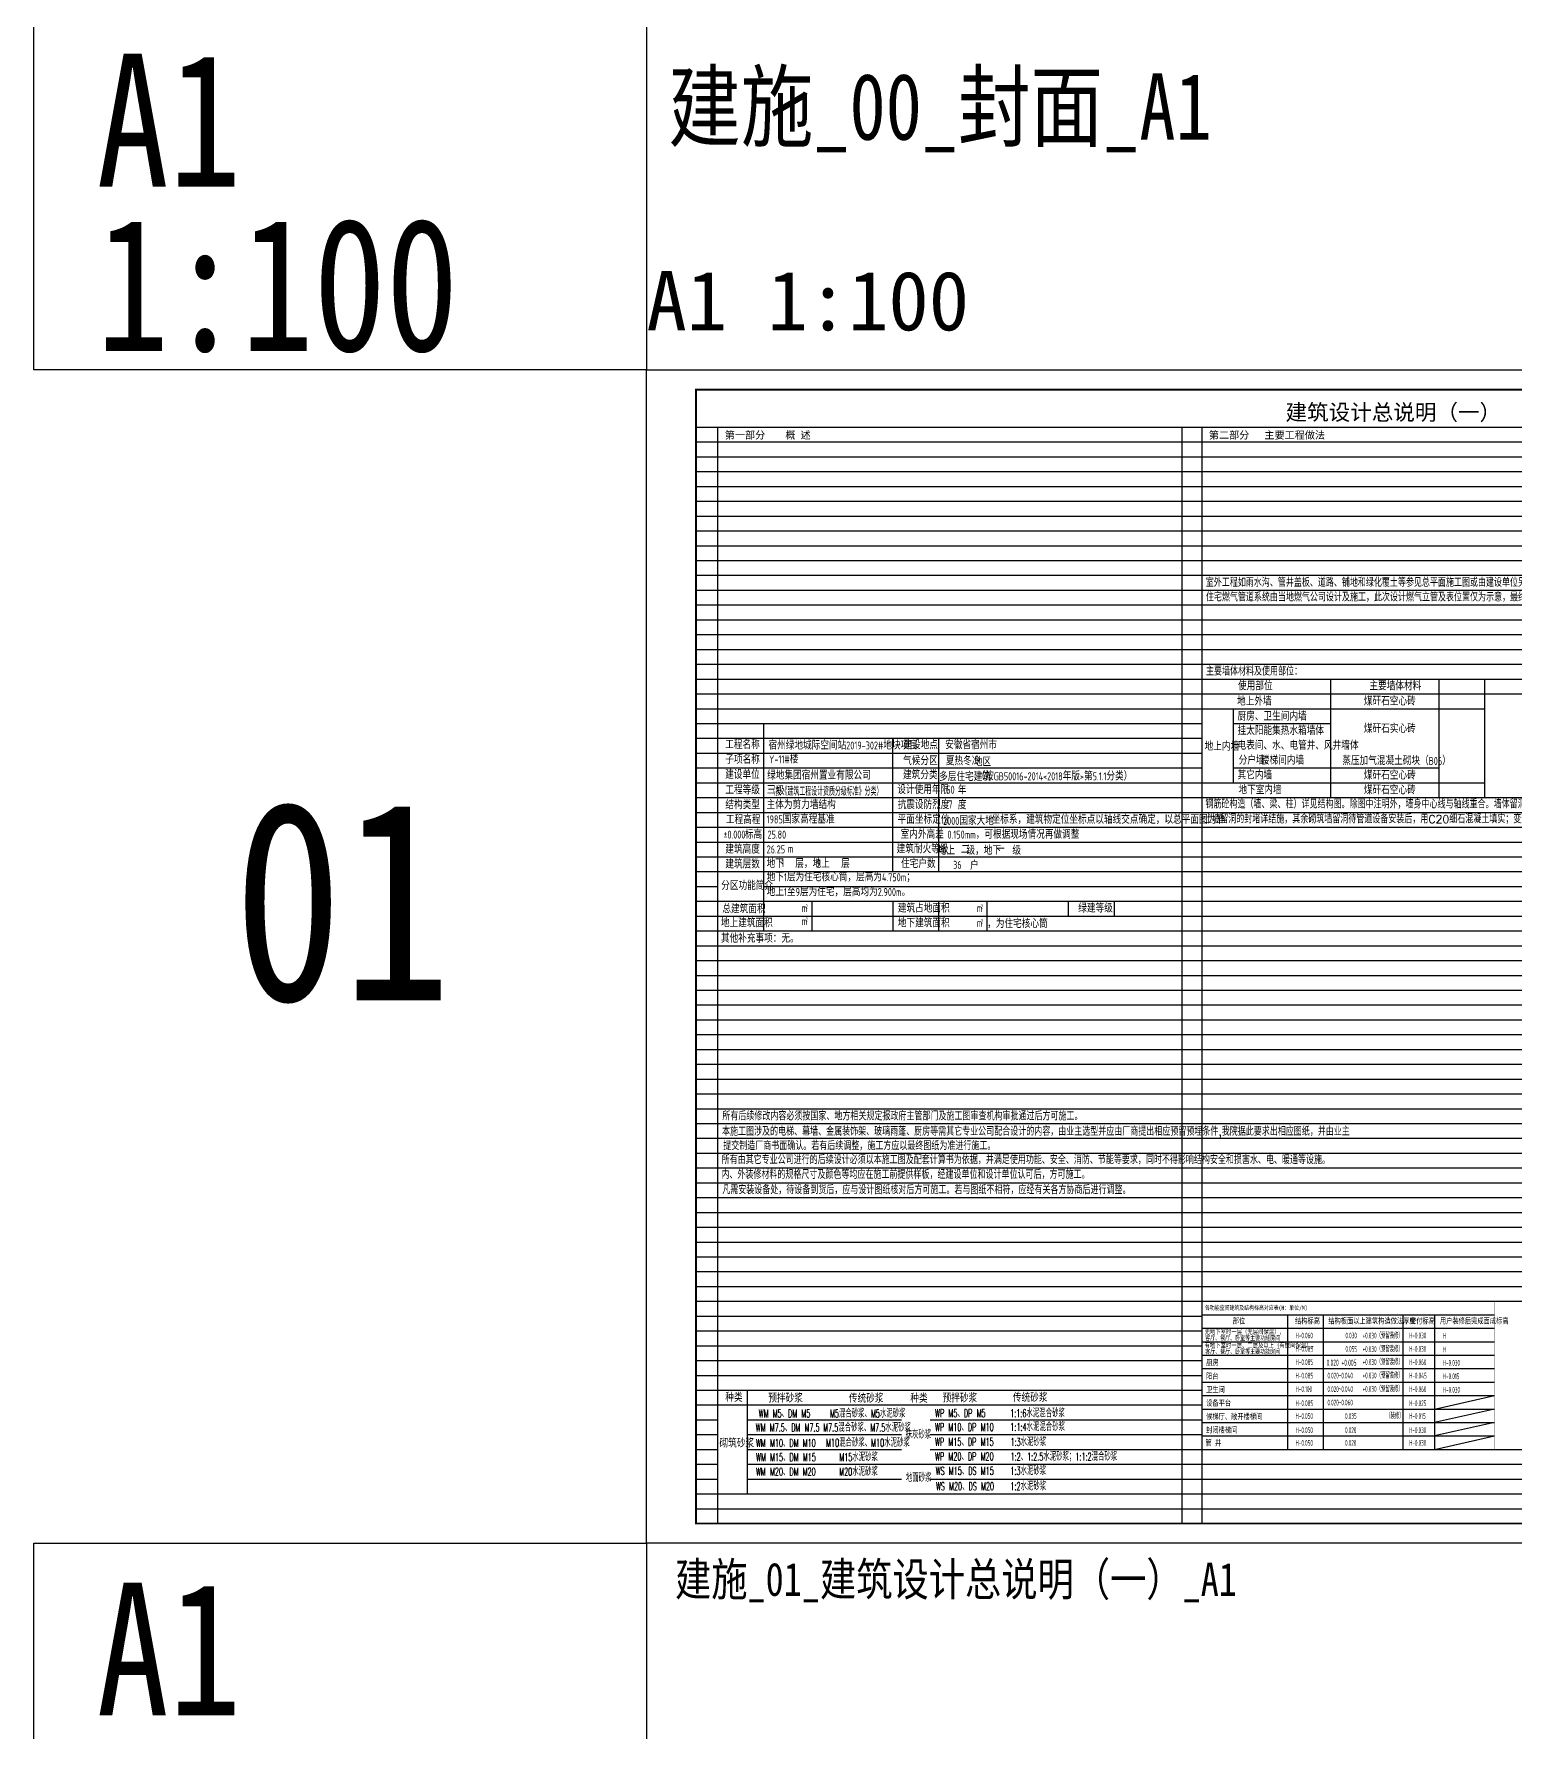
# Model space of a CAD drawing. Extents: x -518115 to 389031, y -231062 to 1628073.
# Drawn here: x -31986 to 42972, y 1177275 to 1263238 of the extents above; entities that cross this region are included whole.
import ezdxf
from ezdxf.enums import TextEntityAlignment as Align

# ---------------------------------------------------------------- set-up
doc = ezdxf.new("R2010")
doc.units = 0
doc.header["$LTSCALE"] = 1000
doc.header["$MEASUREMENT"] = 0
for name, color, linetype in [('C-Sheet-图框', 101, 'Continuous'), ('Defpoint', 7, 'Continuous'), ('PUB_TEXT', 4, 'Continuous'), ('text', 7, 'Continuous'), ('图框', 140, 'Continuous'), ('导图字', 7, 'Continuous')]:
    doc.layers.add(name, color=color, linetype=linetype)
doc.layers.add('S-1-TEXT', color=7, linetype='Continuous', lineweight=18)
doc.layers.add('yichutu', color=7, linetype='Continuous', true_color=0xffffff, plot=False)
doc.styles.add('_HZTXT', font='txt.shx', dxfattribs={"width": 0.8, "bigfont": 'hztxt.shx'})
doc.styles.add('_TCH_LABEL', font='')
doc.styles.add('宋体', font='', dxfattribs={"height": 50})
doc.styles.add('房间名称', font='TSSDENG', dxfattribs={"width": 0.8, "bigfont": 'HZTXT'})
doc.styles.add('文字说明', font='GBENOR', dxfattribs={"width": 0.8, "bigfont": 'HZTXT'})
doc.styles.add('设计说明$0$_TCH_AXIS', font='COMPLEX', dxfattribs={"bigfont": 'GBCBIG'})
doc.styles.add('黑体', font='')
doc.styles.get('_TCH_LABEL').set_extended_font_data('SimHei')
doc.styles.get('宋体').set_extended_font_data('SimSun')
doc.styles.get('黑体').set_extended_font_data('SimHei')

# ---------------------------------------------------------------- blocks, each defined once
blk = doc.blocks.new('TK')
at = {"layer": '图框'}
blk.add_lwpolyline([(465375, 548714), (549475, 548714), (549475, 489314), (465375, 489314)], close=True, dxfattribs=at)
blk.add_lwpolyline([(465375, 548714), (549475, 548714), (549475, 489314), (465375, 489314)], close=True, dxfattribs=at)
at = {"layer": '图框', "const_width": 100}
blk.add_lwpolyline([(548475, 490314), (548475, 547714), (467875, 547714), (467875, 490314)], close=True, dxfattribs=at)
blk = doc.blocks.new('yct-841-594-84100-59399.9999999999-100-1000.0')
at = {"layer": 'yichutu', "color": 7, "true_color": 0xffffff}
blk.add_lwpolyline([(0, 0), (0, 59400), (84100, 59400), (84100, 0)], close=True, dxfattribs=at)
at = {"layer": 'yichutu', "color": 7, "true_color": 0xffffff, "style": '_TCH_LABEL'}
blk.add_text('A1 1:100', height=3000, dxfattribs=at).set_placement((0, 61400))
blk = doc.blocks.new('A$C5FFA5860')
at = {"layer": 'C-Sheet-图框', "color": 0}
for p, q in [((300, 0), (15518, 0)), ((4755, 0), (4755, -7000)), ((6605, 0), (6605, -7000)), ((10752, 0), (10752, -7000)), ((300, -700), (15518, -700)), ((12405, 0), (12405, -7000)), ((300, -1400), (15518, -1400)), ((300, -2100), (15518, -2100)), ((300, -2800), (15518, -2800)), ((300, -3500), (15518, -3500)), ((300, -4200), (15518, -4200)), ((300, -4900), (15518, -4900)), ((300, -5600), (15518, -5600)), ((300, -6300), (15518, -6300))]:
    blk.add_line(p, q, dxfattribs=at)
at = {"layer": 'C-Sheet-图框', "color": 0, "const_width": 24}
blk.add_lwpolyline([(300, -7000), (300, 700), (15518, 700), (15518, -7000), (300, -7000)], dxfattribs=at)
at = {"layer": 'PUB_TEXT', "color": 251, "true_color": 0x636466}
for p, q in [((12405, -4900), (15518, -4200)), ((15518, -4900), (12405, -5600)), ((15518, -5600), (12405, -6300)), ((12405, -7000), (15518, -6300))]:
    blk.add_line(p, q, dxfattribs=at)
at = {"layer": 'PUB_TEXT', "color": 2}
for s, height, style, width, p in [('各功能空间建筑及结构标高对应表(H：单位/M)', 227.85, '宋体', 0.8, (468, 251)), ('H-0.060', 300, '房间名称', 0.56, (5180, -1227)), ('H-0.085', 300, '房间名称', 0.56, (5180, -1927)), ('H-0.030', 300, '房间名称', 0.56, (11079, -1227)), ('H-0.030', 300, '房间名称', 0.56, (11079, -1927)), ('H-0.085', 300, '房间名称', 0.56, (5180, -2613)), ('H-0.060', 300, '房间名称', 0.56, (11079, -2613)), ('H-0.085', 300, '房间名称', 0.56, (5180, -3313)), ('H-0.045', 300, '房间名称', 0.56, (11079, -3313)), ('H-0.100', 300, '房间名称', 0.56, (5180, -4013)), ('H-0.060', 300, '房间名称', 0.56, (11079, -4013)), ('H-0.085', 300, '房间名称', 0.56, (5180, -4749)), ('H-0.050', 300, '房间名称', 0.56, (5180, -5413)), ('H-0.025', 300, '房间名称', 0.56, (11079, -4749)), ('H-0.015', 300, '房间名称', 0.56, (11079, -5413)), ('H-0.050', 300, '房间名称', 0.56, (5180, -6149)), ('H-0.030', 300, '房间名称', 0.56, (11079, -6149)), ('H-0.050', 300, '房间名称', 0.56, (5180, -6813)), ('H-0.030', 300, '房间名称', 0.56, (11079, -6813))]:
    blk.add_text(s, height=height, dxfattribs=dict(at, style=style, width=width)).set_placement(p)
at = {"layer": 'PUB_TEXT', "color": 1, "style": '房间名称', "width": 0.8}
for s, p in [('无地下室时一层（无层间保温），', (450, -1032)), ('有地下室时一层、二层及以上（有层间保温），', (450, -1732))]:
    blk.add_text(s, height=257.14, dxfattribs=at).set_placement(p)
at = {"layer": 'PUB_TEXT', "style": '房间名称'}
for s, height, width, p in [('部位', 300, 0.8, (1912, -490)), ('结构标高', 300, 0.8, (5147, -490)), ('结构板面以上建筑构造做法厚度', 300, 0.8, (6878, -490)), ('交付标高', 300, 0.8, (11126, -490)), ('用户装修后完成面成标高', 300, 0.8, (12679, -490)), ('客厅、餐厅、卧室等主要功能房间', 240, 0.8, (485, -1347)), ('0.030', 300, 0.56, (7769, -1227)), ('0.055', 300, 0.56, (7769, -1927)), ('客厅、餐厅、卧室等主要功能房间', 240, 0.8, (485, -2047)), ('厨房', 300, 0.8, (531, -2663)), ('0.020', 321.4, 0.56, (6791, -2650)), ('阳台', 300, 0.8, (531, -3363)), ('0.020~0.040', 300, 0.56, (6834, -3313)), ('卫生间', 300, 0.8, (531, -4063)), ('0.020~0.040', 300, 0.56, (6834, -4013)), ('候梯厅、敞开楼梯间', 300, 0.8, (531, -5463)), ('设备平台', 300, 0.8, (531, -4763)), ('0.020~0.060', 300, 0.56, (6834, -4713)), ('0.035', 300, 0.56, (7749, -5413)), ('封闭楼梯间', 300, 0.8, (531, -6163)), ('0.020', 300, 0.56, (7749, -6149)), ('管 井', 300, 0.8, (493, -6831)), ('0.020', 300, 0.56, (7749, -6813))]:
    blk.add_text(s, height=height, dxfattribs=dict(at, width=width)).set_placement(p)
at = {"layer": 'PUB_TEXT', "color": 251, "true_color": 0x636466, "style": '房间名称', "width": 0.56}
for s, p in [('+0.030（预留装修）', (8663, -1234)), ('+0.030（预留装修）', (8663, -1934)), ('+0.030（预留装修）', (8663, -2607)), ('+0.030（预留装修）', (8663, -3307)), ('+0.030（预留装修）', (8663, -4007)), ('（装修）', (9889, -5407))]:
    blk.add_text(s, height=300, dxfattribs=at).set_placement(p)
at = {"layer": 'PUB_TEXT', "color": 4, "style": '房间名称', "width": 0.56}
for s, p in [('H', (12829, -1249)), ('H', (12829, -1949)), ('H-0.030', (12829, -2649)), ('H-0.015', (12829, -3349)), ('H-0.030', (12829, -4049))]:
    blk.add_text(s, height=300, dxfattribs=at).set_placement(p)
at = {"layer": 'PUB_TEXT', "color": 3, "style": '房间名称', "width": 0.56}
blk.add_text('+0.005', height=321.4, dxfattribs=at).set_placement((7564, -2650))

msp = doc.modelspace()

# ---------------------------------------------------------------- linework, layer by layer
at = {"layer": 'Defpoint', "color": 252}
for p, q in [((1514.1, 1243332.1), (75114.1, 1243332.1)), ((2614.1, 1243332.1), (2614.1, 1187832.1)), ((26114.1, 1243332.1), (26114.1, 1187832.1)), ((27114.1, 1243332.1), (27114.1, 1187832.1)), ((1514.1, 1242582.1), (75114.1, 1242582.1)), ((1514.1, 1241832.1), (75114.1, 1241832.1)), ((1514.1, 1241082.1), (75114.1, 1241082.1)), ((1514.1, 1240332.1), (75114.1, 1240332.1)), ((1514.1, 1239582.1), (75114.1, 1239582.1)), ((1514.1, 1238832.1), (75114.1, 1238832.1)), ((1514.1, 1238082.1), (75114.1, 1238082.1)), ((1514.1, 1237332.1), (75114.1, 1237332.1)), ((1514.1, 1236582.1), (75114.1, 1236582.1)), ((1514.1, 1235832.1), (75114.1, 1235832.1)), ((1514.1, 1235082.1), (75114.1, 1235082.1)), ((1514.1, 1234332.1), (75114.1, 1234332.1)), ((1514.1, 1233582.1), (75114.1, 1233582.1)), ((1514.1, 1232832.1), (75114.1, 1232832.1)), ((1514.1, 1232082.1), (75114.1, 1232082.1)), ((1514.1, 1231332.1), (75114.1, 1231332.1)), ((1514.1, 1230582.1), (50614.1, 1230582.1)), ((33632.6, 1230582.1), (33632.6, 1224582.1)), ((39109.1, 1230582.1), (39109.1, 1224582.1)), ((41419.1, 1230582.1), (41419.1, 1224582.1)), ((1514.1, 1229832.1), (50614.1, 1229832.1)), ((1514.1, 1229082.1), (27114.1, 1229082.1)), ((27114.1, 1229082.1), (41419.1, 1229082.1)), ((28708.1, 1229082.1), (28708.1, 1225332.1)), ((1514.1, 1228332.1), (27114.1, 1228332.1)), ((1514.1, 1227582.1), (27114.1, 1227582.1)), ((4947.1, 1217832.1), (4947.1, 1228332.1)), ((11480.3, 1220832.1), (11480.3, 1227582.1)), ((13813.3, 1220832.1), (13813.3, 1227582.1)), ((28708.1, 1228332.1), (33632.6, 1228332.1)), ((28708.1, 1228332.1), (33632.6, 1228332.1)), ((1514.1, 1226832.1), (27114.1, 1226832.1)), ((1514.1, 1226082.1), (27114.1, 1226082.1)), ((28708.1, 1226082.1), (33632.6, 1226082.1)), ((28708.1, 1226082.1), (39109.1, 1226082.1)), ((1514.1, 1225332.1), (27114.1, 1225332.1)), ((27114.1, 1225332.1), (41419.1, 1225332.1)), ((1514.1, 1224582.1), (27114.1, 1224582.1)), ((27114.1, 1224582.1), (50614.1, 1224582.1)), ((27114.1, 1224582.1), (75114.1, 1224582.1)), ((1514.1, 1223832.1), (27114.1, 1223832.1)), ((27114.1, 1223832.1), (50614.1, 1223832.1)), ((1514.1, 1223082.1), (27114.1, 1223082.1)), ((27114.1, 1223082.1), (50614.1, 1223082.1)), ((1514.1, 1222332.1), (75114.1, 1222332.1)), ((1514.1, 1221582.1), (2614.1, 1221582.1)), ((2614.1, 1221582.1), (75114.1, 1221582.1)), ((1514.1, 1220832.1), (75114.1, 1220832.1)), ((1514.1, 1220082.1), (2614.1, 1220082.1)), ((4947.1, 1220082.1), (75114.1, 1220082.1)), ((1514.1, 1219332.1), (75114.1, 1219332.1)), ((7393, 1217832.1), (7393, 1219332.1)), ((11480.3, 1219332.1), (11480.3, 1218582.1)), ((13813.3, 1218582.1), (13813.3, 1219332.1)), ((16259.2, 1218582.1), (16259.2, 1219332.1)), ((20363.5, 1219332.1), (20363.5, 1218582.1)), ((22696.5, 1218582.1), (22696.5, 1219332.1)), ((1514.1, 1218582.1), (7393, 1218582.1)), ((7393, 1218582.1), (26114.1, 1218582.1)), ((11480.3, 1218582.1), (11480.3, 1217832.1)), ((13813.3, 1217832.1), (13813.3, 1218582.1)), ((16259.2, 1217832.1), (16259.2, 1218582.1)), ((26114.1, 1218582.1), (75114.1, 1218582.1)), ((1514.1, 1217832.1), (14052.3, 1217832.1)), ((7393, 1217832.1), (75114.1, 1217832.1)), ((1514.1, 1217082.1), (75114.1, 1217082.1)), ((1514.1, 1216332.1), (75114.1, 1216332.1)), ((1514.1, 1215582.1), (75114.1, 1215582.1)), ((1514.1, 1214832.1), (75114.1, 1214832.1)), ((1514.1, 1214082.1), (75114.1, 1214082.1)), ((1514.1, 1213332.1), (75114.1, 1213332.1)), ((1514.1, 1212582.1), (75114.1, 1212582.1)), ((1514.1, 1211832.1), (75114.1, 1211832.1)), ((1514.1, 1211082.1), (75114.1, 1211082.1)), ((1514.1, 1210332.1), (75114.1, 1210332.1)), ((1514.1, 1209582.1), (75114.1, 1209582.1)), ((1514.1, 1208832.1), (75114.1, 1208832.1)), ((1514.1, 1208082.1), (75114.1, 1208082.1)), ((1514.1, 1207332.1), (75114.1, 1207332.1)), ((1514.1, 1206582.1), (75114.1, 1206582.1)), ((1514.1, 1205832.1), (75114.1, 1205832.1)), ((1514.1, 1205082.1), (75114.1, 1205082.1)), ((1514.1, 1204332.1), (75114.1, 1204332.1)), ((1514.1, 1203582.1), (50614.1, 1203582.1)), ((1514.1, 1202832.1), (50614.1, 1202832.1)), ((1514.1, 1202082.1), (50614.1, 1202082.1)), ((1514.1, 1201332.1), (50614.1, 1201332.1)), ((1514.1, 1200582.1), (50614.1, 1200582.1)), ((1514.1, 1199832.1), (50614.1, 1199832.1)), ((1514.1, 1199082.1), (50614.1, 1199082.1)), ((1514.1, 1198332.1), (27114.1, 1198332.1)), ((1514.1, 1197582.1), (27114.1, 1197582.1)), ((1514.1, 1196832.1), (27114.1, 1196832.1)), ((1514.1, 1196082.1), (27114.1, 1196082.1)), ((1514.1, 1195332.1), (27114.1, 1195332.1)), ((1514.1, 1194582.1), (27114.1, 1194582.1)), ((4117.7, 1194582.1), (4117.7, 1189332.1)), ((1514.1, 1193832.1), (27114.1, 1193832.1)), ((1514.1, 1193082.1), (2614.1, 1193082.1)), ((1514.1, 1192332.1), (2614.1, 1192332.1)), ((4117.7, 1193082.1), (11918.2, 1193082.1)), ((4117.7, 1192332.1), (11918.2, 1192332.1)), ((13365.4, 1193082.1), (27114.1, 1193082.1)), ((13365.4, 1192332.1), (27114.1, 1192332.1)), ((1514.1, 1191582.1), (2614.1, 1191582.1)), ((4117.7, 1191582.1), (11918.2, 1191582.1)), ((13365.4, 1191582.1), (51614.1, 1191582.1)), ((1514.1, 1190832.1), (2614.1, 1190832.1)), ((4117.7, 1190832.1), (11918.2, 1190832.1)), ((11918.2, 1190832.1), (51614.1, 1190832.1)), ((1514.1, 1190082.1), (2614.1, 1190082.1)), ((4117.7, 1190082.1), (11918.2, 1190082.1)), ((13365.4, 1190082.1), (51614.1, 1190082.1)), ((1514.1, 1189332.1), (51614.1, 1189332.1)), ((1514.1, 1188582.1), (51614.1, 1188582.1)), ((1514.1, 1187832.1), (75114.1, 1187832.1))]:
    msp.add_line(p, q, dxfattribs=at)
at = {"layer": 'Defpoint', "color": 252, "const_width": 0.9}
for points in [[(28708.1, 1227582.1), (33632.6, 1227582.1)], [(28708.1, 1226832.1), (39109.1, 1226832.1)], [(7827.5, 1190082.1), (7827.5, 1194582.1)], [(11918.2, 1189332.1), (11918.2, 1194582.1)], [(13365.4, 1189332.1), (13365.4, 1194582.1)], [(17070.2, 1189332.1), (17070.2, 1194582.1)]]:
    msp.add_lwpolyline(points, dxfattribs=at)
at = {"layer": '图框', "color": 2}
for points in [[(-985.9, 1246232.1), (-31985.9, 1246232.1), (-31985.9, 1264232.1), (-985.9, 1264232.1)], [(-985.9, 1168832.1), (-31985.9, 1168832.1), (-31985.9, 1186832.1), (-985.9, 1186832.1)]]:
    msp.add_lwpolyline(points, close=True, dxfattribs=at)

# ---------------------------------------------------------------- block references
msp.add_blockref('TK', (-466360.9, 697518.4))
at = {"xscale": 0.974025974025533, "yscale": 0.974025974025533, "zscale": 0.974025974025533}
msp.add_blockref('A$C5FFA5860', (26821.9, 1198400.2), dxfattribs=at)
at = {"layer": 'yichutu'}
msp.add_blockref('yct-841-594-84100-59399.9999999999-100-1000.0', (-985.9, 1186832.1), dxfattribs=at)

# ---------------------------------------------------------------- texts
at = {"layer": 'PUB_TEXT', "style": '设计说明$0$_TCH_AXIS'}
for s, p in [('室外工程如雨水沟、管井盖板、道路、铺地和绿化覆土等参见总平面施工图或由建设单位另行委托专项设计。', (27322, 1235255.7)), ('住宅燃气管道系统由当地燃气公司设计及施工，此次设计燃气立管及表位置仅为示意，最终以燃气公司的设计为准。', (27326.1, 1234514.6)), ('主要墙体材料及使用部位：', (27332.5, 1230764.6)), ('钢筋砼构造（墙、梁、柱）详见结构图。除图中注明外，墙身中心线与轴线重合。墙体留洞及封堵：钢筋混凝土墙部分详见结施和设备图；砌筑墙预留洞详建施及设备图；混凝', (27305.1, 1224035.6)), ('土墙留洞的封堵详结施，其余砌筑墙留洞待管道设备安装后，用C20细石混凝土填实；变形缝处双墙留洞的封堵，应在双墙分别增设套管。', (27241.6, 1223285.6)), ('所有后续修改内容必须按国家、地方相关规定报政府主管部门及施工图审查机构审批通过后方可施工。', (2853.1, 1208245.6)), ('本施工图涉及的电梯、幕墙、金属装饰架、玻璃雨蓬、厨房等需其它专业公司配合设计的内容，由业主选型并应由厂商提出相应预留预埋条件,我院据此要求出相应图纸，并由业主', (2839.8, 1207470.7)), ('提交制造厂商书面确认。若有后续调整，施工方应以最终图纸为准进行施工。', (2899.1, 1206740.6)), ('所有由其它专业公司进行的后续设计必须以本施工图及配套计算书为依据，并满足使用功能、安全、消防、节能等要求，同时不得影响结构安全和损害水、电、暖通等设施。', (2818.8, 1206030.7)), ('内、外装修材料的规格尺寸及颜色等均应在施工前提供样板，经建设单位和设计单位认可后，方可施工。', (2805.1, 1205285.6)), ('凡需安装设备处，待设备到货后，应与设计图纸核对后方可施工。若与图纸不相符，应经有关各方协商后进行调整。', (2851.1, 1204510.6))]:
    msp.add_text(s, height=405.106, dxfattribs=at).set_placement(p)
at = {"layer": 'PUB_TEXT', "color": 7, "style": '文字说明', "width": 0.8}
for s, p in [('使用部位', (28955.1, 1230019.6)), ('主要墙体材料', (35603.1, 1230019.6)), ('地上外墙', (28906.1, 1229241.6)), ('厨房、卫生间内墙', (28930.1, 1228481.6)), ('挂太阳能集热水箱墙体', (28930.1, 1227756.6)), ('工程名称', (2999.4, 1227046.4)), ('子项名称', (3002.4, 1226296.4)), ('建设地点', (12014.8, 1227033.4)), ('地上内墙', (27260.6, 1226961.1)), ('电表间、水、电管井、风井墙体', (28930.1, 1227006.6)), ('分户墙、', (28984.9, 1226256.6)), ('楼梯间内墙', (30109.1, 1226256.6)), ('建设单位', (2999.4, 1225532.1)), ('建筑分类', (11998.3, 1225515.6)), ('气候分区', (12002, 1226232.6)), ('其它内墙', (28930.1, 1225506.6)), ('工程等级', (3006.8, 1224749.6)), ('设计使用年限', (11708, 1224769.6)), ('地下室内墙', (28972.1, 1224758.7)), ('结构类型', (3006.8, 1223999.6)), ('抗震设防烈度', (11723.2, 1224007.6)), ('工程高程', (3032.8, 1223249.6)), ('平面坐标定位', (11723.2, 1223257.6)), ('坐标系，建筑物定位坐标点以轴线交点确定，以总平面图为准', (16480.1, 1223257.6)), ('±0.000', (2907.8, 1222505.6)), ('标高', (3989.8, 1222499.6)), ('室内外高差', (11876.2, 1222507.6)), ('，可根据现场情况再做调整', (15676.5, 1222503.6)), ('建筑高度', (3006.8, 1221749.6)), ('m', (6171.8, 1221792.6)), ('建筑耐火等级', (11675.3, 1221767.6)), ('建筑层数', (3006.8, 1220999.6)), ('地下   层，地上   层', (5094.8, 1221027.6)), ('住宅户数', (11897.3, 1221017.6)), ('分区功能简介', (2795.5, 1219913.6)), ('总建筑面积', (2855.8, 1218730.6)), ('m', (6861, 1218781.6)), ('建筑占地面积', (11736, 1218767.6)), ('m', (15727.2, 1218781.6)), ('绿建等级', (20868.2, 1218767.6)), ('地上建筑面积', (2782.8, 1218022.6)), ('m', (6861, 1218122.6)), ('地下建筑面积', (11736, 1218017.6)), ('m', (15727.2, 1218031.6)), ('，为住宅核心筒', (16258.2, 1217983.6)), ('其他补充事项：无。', (2782.8, 1217239.6)), ('种类', (3003.9, 1193997.8)), ('预拌砂浆', (5177.8, 1193962.3)), ('传统砂浆', (9259.3, 1193950.3)), ('种类', (12369.1, 1193950.3)), ('预拌砂浆', (14001.2, 1193967.3)), ('传统砂浆', (17560.6, 1193990.9)), ('砌筑砂浆', (2708.3, 1191683.9))]:
    msp.add_text(s, height=405, dxfattribs=at).set_placement(p)
at = {"layer": 'PUB_TEXT', "color": 1}
for s, height, style, width, p in [('煤矸石空心砖', 405, '文字说明', 0.8, (35323.5, 1229248.6)), ('煤矸石实心砖', 405, '文字说明', 0.8, (35323.5, 1227856.6)), ('宿州绿地城际空间站2019-302#地块项目', 405, '文字说明', 0.8, (5187.4, 1227015.9)), ('安徽省宿州市', 405, '文字说明', 0.8, (14127.3, 1227036.6)), ('绿地集团宿州置业有限公司 ', 405, '文字说明', 0.8, (5119.2, 1225498.3)), ('夏热冬冷', 405, '文字说明', 0.8, (14165.6, 1226222.7)), ('蒸压加气混凝土砌块（B06）', 405, '文字说明', 0.8, (34230.6, 1226233.5)), ('煤矸石空心砖', 405, '文字说明', 0.8, (35323.5, 1225498.6)), ('级', 405, '文字说明', 0.8, (5567.8, 1224725.6)), ('煤矸石空心砖', 405, '文字说明', 0.8, (35323.5, 1224748.6)), ('1985国家高程基准', 405, '文字说明', 0.8, (5094.8, 1223274.6)), ('WM M5、DM M5', 400, '_HZTXT', 0.6, (4695.2, 1193204.9)), ('M5混合砂浆、M5水泥砂浆', 400, '_HZTXT', 0.6, (8301.5, 1193200.6)), ('WP M5、DP M5', 400, '_HZTXT', 0.6, (13623.4, 1193217.6)), ('1:1:6水泥混合砂浆', 400, '_HZTXT', 0.6, (17420.1, 1193216.7)), ('WM M7.5、DM M7.5', 400, '_HZTXT', 0.6, (4545.6, 1192494.4)), ('M7.5混合砂浆、M7.5水泥砂浆', 400, '_HZTXT', 0.6, (7959.4, 1192486.8)), ('抹灰砂浆', 400, '_HZTXT', 0.6, (12129.6, 1192128.4)), ('WP M10、DP M10', 400, '_HZTXT', 0.6, (13620.9, 1192514.1)), ('1:1:4水泥混合砂浆', 400, '_HZTXT', 0.6, (17430.3, 1192519.8)), ('WM M10、DM M10', 400, '_HZTXT', 0.6, (4555.5, 1191707.7)), ('M10混合砂浆、M10水泥砂浆', 400, '_HZTXT', 0.6, (8107.8, 1191721.2)), ('WP M15、DP M15', 400, '_HZTXT', 0.6, (13621.3, 1191764.8)), ('1:3水泥砂浆', 400, '_HZTXT', 0.6, (17436.6, 1191755.9)), ('1:2、1:2.5水泥砂浆；1:1:2混合砂浆', 400, '_HZTXT', 0.6, (17439.8, 1191018)), ('WM M20、DM M20', 400, '_HZTXT', 0.6, (4555.5, 1190255.1)), ('WM M15、DM M15', 400, '_HZTXT', 0.6, (4563.1, 1190985.2)), ('M20水泥砂浆', 400, '_HZTXT', 0.6, (8767.5, 1190254)), ('M15水泥砂浆', 400, '_HZTXT', 0.6, (8773.1, 1190990.8)), ('WP M20、DP M20', 400, '_HZTXT', 0.6, (13621.3, 1191029.1)), ('WS M15、DS M15', 400, '_HZTXT', 0.6, (13650.3, 1190298.2)), ('1:3水泥砂浆', 400, '_HZTXT', 0.6, (17433.4, 1190295.6)), ('地面砂浆', 400, '_HZTXT', 0.6, (12139.8, 1189944.5)), ('WS M20、DS M20', 400, '_HZTXT', 0.6, (13665.2, 1189517.2)), ('1:2水泥砂浆', 400, '_HZTXT', 0.6, (17433.4, 1189517.4))]:
    msp.add_text(s, height=height, dxfattribs=dict(at, style=style, width=width)).set_placement(p)
at = {"layer": 'PUB_TEXT', "color": 6, "style": '文字说明', "width": 0.8}
for s, p in [('Y-11#楼', (5218.9, 1226316.7)), ('26.25', (5094.8, 1221756.6)), ('1', (5836.1, 1221060.6)), ('9', (7602.8, 1221066.6))]:
    msp.add_text(s, height=405, dxfattribs=at).set_placement(p)
for s, p in [('多层住宅建筑', (15140.4, 1225679.1)), ('36', (14748.5, 1221177.5))]:
    msp.add_text(s, height=405, dxfattribs=at).set_placement(p, align=Align.MIDDLE)
at = {"layer": 'PUB_TEXT', "color": 7, "style": '文字说明'}
for s, height, width, p in [('地区', 405, 0.8, (16018, 1226431.6)), ('（按GB50016-2014<2018年版>第5.1.1分类）', 405, 0.8, (19659.4, 1225709.1)), ('（按《建筑工程设计资质分级标准》分类）', 405, 0.55, (8100.8, 1224934.1)), ('年', 405, 0.8, (14987, 1224999.6)), ('度', 405, 0.8, (14987, 1224249.6)), ('地上   级，地下   级', 405, 0.8, (15866.9, 1221939.5)), ('户', 405, 0.8, (15608.5, 1221186.5)), ('2', 202.5, 0.8, (7127.3, 1219068.6)), ('2', 202.5, 0.8, (15993.5, 1219068.6)), ('2', 202.5, 0.8, (7127.3, 1218409.6)), ('2', 202.5, 0.8, (15993.5, 1218318.6))]:
    msp.add_text(s, height=height, dxfattribs=dict(at, width=width)).set_placement(p, align=Align.MIDDLE)
at = {"layer": 'PUB_TEXT', "color": 2, "style": '文字说明', "width": 0.8}
for s, p in [('三', (5094.8, 1224757.6)), ('主体为剪力墙结构', (5094.8, 1224007.6)), ('25.80', (5139.8, 1222504.6)), ('0.150mm', (14248, 1222504.6))]:
    msp.add_text(s, height=405, dxfattribs=at).set_placement(p)
at = {"layer": 'PUB_TEXT', "color": 1, "style": '文字说明', "width": 0.8}
for s, p in [('50', (14398.2, 1224980.5)), ('7', (14398.2, 1224233.5)), ('2000国家大地', (15311.8, 1223454.5))]:
    msp.add_text(s, height=405, dxfattribs=at).set_placement(p, align=Align.MIDDLE)
at = {"layer": 'PUB_TEXT', "color": 2, "style": '文字说明', "width": 0.8}
for s, p in [('二', (15150.7, 1221958.6)), ('一', (16927.7, 1221961.6))]:
    msp.add_text(s, height=405, dxfattribs=at).set_placement(p, align=Align.MIDDLE)
msp.add_text('地下1层为住宅核心筒，层高为4.750m；', height=405, dxfattribs=at).set_placement((5097.1, 1220224.6), align=Align.BOTTOM_LEFT)
at = {"layer": 'PUB_TEXT', "color": 6, "style": '文字说明', "width": 0.8}
msp.add_text('地上1至9层为住宅，层高均为2.900m。', height=405, dxfattribs=at).set_placement((5097.1, 1219474.6), align=Align.BOTTOM_LEFT)
at = {"layer": 'S-1-TEXT', "color": 7, "style": '黑体'}
for s, height, p in [('建筑设计总说明（一）', 800, (31357.1, 1243688.1)), ('第一部分    概 述', 375, (2977.5, 1242744.9)), ('第二部分   主要工程做法 ', 375, (27477.5, 1242744.9))]:
    msp.add_text(s, height=height, dxfattribs=at).set_placement(p)
at = {"layer": 'text', "color": 1, "style": '黑体', "width": 0.8}
msp.add_text('01', height=10094.18, dxfattribs=at).set_placement((-21869, 1214315.9))
at = {"layer": '图框', "color": 2, "style": '黑体', "width": 0.8}
for s, p in [('A1', (-28822.7, 1255514.8)), ('1:100', (-28822.7, 1247188.7)), ('A1', (-28822.7, 1178114.8))]:
    msp.add_text(s, height=6729.45, dxfattribs=at).set_placement(p)
at = {"layer": '导图字', "color": 1, "style": '黑体', "width": 0.8}
for s, height, p in [('建施_00_封面_A1', 3364.726, (115.1, 1257883.7)), ('建施_01_建筑设计总说明（一）_A1', 1682.363, (457.3, 1184168.6))]:
    msp.add_text(s, height=height, dxfattribs=at).set_placement(p)

doc.saveas('drawing.dxf')
